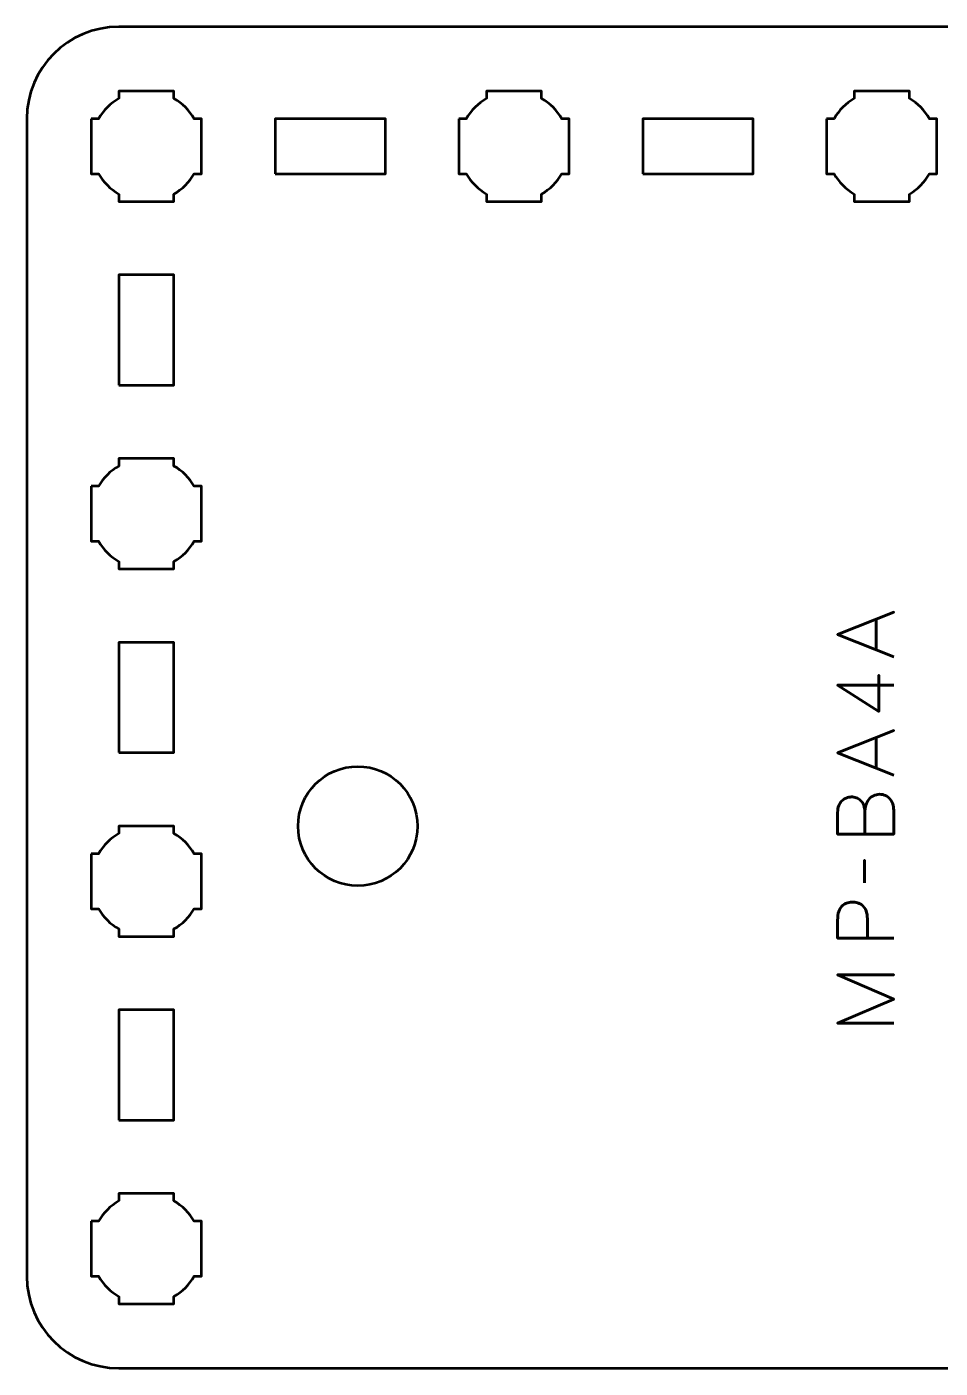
# Model space of a CAD drawing. Header units: centimetres. Extents: x -15.2 to -5.8, y -26.5 to -11.2.
# Drawn here: x -15.15 to -10.18, y -26.5 to -19.2 of the extents above; entities that cross this region are included whole.
import ezdxf

# ---------------------------------------------------------------- set-up
doc = ezdxf.new("R2010")
doc.units = ezdxf.units.CM
doc.header["$MEASUREMENT"] = 0
doc.layers.add('Layer 1', color=7, linetype='Continuous')

msp = doc.modelspace()

# ---------------------------------------------------------------- linework, layer by layer
at = {"layer": 'Layer 1', "lineweight": 53}
for points in [[(-13.8, -20.00001), (-13.2, -20.00001), (-13.2, -19.70001), (-13.8, -19.70001), (-13.8, -20.00001)], [(-11.8, -20.00001), (-11.2, -20.00001), (-11.2, -19.70001), (-11.8, -19.70001), (-11.8, -20.00001)], [(-14.65, -21.15001), (-14.35, -21.15001), (-14.35, -20.55001), (-14.65, -20.55001), (-14.65, -21.15001)], [(-14.65, -23.15001), (-14.35, -23.15001), (-14.35, -22.55001), (-14.65, -22.55001), (-14.65, -23.15001)], [(-14.65, -25.15001), (-14.35, -25.15001), (-14.35, -24.55001), (-14.65, -24.55001), (-14.65, -25.15001)]]:
    msp.add_lwpolyline(points, close=True, dxfattribs=at)
msp.add_ellipse((-13.35, -23.55), major_axis=(0, 0.325), ratio=1, dxfattribs=at)
for points, knots in [([(-15.15, -26.00001), (-15.15, -26.00001), (-15.15, -19.70001), (-15.15, -19.70001), (-15.15, -19.70001), (-15.15, -19.42392), (-14.92609, -19.20001), (-14.65, -19.20001), (-14.65, -19.20001), (-14.65, -19.20001), (-6.35, -19.20001), (-6.35, -19.20001), (-6.35, -19.20001), (-6.07391, -19.20001), (-5.85, -19.42392), (-5.85, -19.70001), (-5.85, -19.70001), (-5.85, -19.70001), (-5.85, -26.00001), (-5.85, -26.00001), (-5.85, -26.00001), (-5.85, -26.2761), (-6.07391, -26.50001), (-6.35, -26.50001), (-6.35, -26.50001), (-6.35, -26.50001), (-14.65, -26.50001), (-14.65, -26.50001), (-14.65, -26.50001), (-14.92609, -26.50001), (-15.15, -26.2761), (-15.15, -26.00001)], [0, 0, 0, 0, 0.125, 0.125, 0.125, 0.125, 0.25, 0.25, 0.25, 0.25, 0.375, 0.375, 0.375, 0.375, 0.5, 0.5, 0.5, 0.5, 0.625, 0.625, 0.625, 0.625, 0.75, 0.75, 0.75, 0.75, 0.875, 0.875, 0.875, 0.875, 1, 1, 1, 1]), ([(-14.8, -19.70001), (-14.8, -19.70001), (-14.75985, -19.70001), (-14.75985, -19.70001), (-14.75985, -19.70001), (-14.7335, -19.65448), (-14.69553, -19.61651), (-14.65, -19.59016), (-14.65, -19.59016), (-14.65, -19.59016), (-14.65, -19.55001), (-14.65, -19.55001), (-14.65, -19.55001), (-14.65, -19.55001), (-14.5, -19.55001), (-14.5, -19.55001), (-14.5, -19.55001), (-14.5, -19.55001), (-14.35, -19.55001), (-14.35, -19.55001), (-14.35, -19.55001), (-14.35, -19.55001), (-14.35, -19.59016), (-14.35, -19.59016), (-14.35, -19.59016), (-14.30447, -19.61651), (-14.2665, -19.65448), (-14.24015, -19.70001), (-14.24015, -19.70001), (-14.24015, -19.70001), (-14.2, -19.70001), (-14.2, -19.70001), (-14.2, -19.70001), (-14.2, -19.70001), (-14.2, -19.85001), (-14.2, -19.85001), (-14.2, -19.85001), (-14.2, -19.85001), (-14.2, -20.00001), (-14.2, -20.00001), (-14.2, -20.00001), (-14.2, -20.00001), (-14.24015, -20.00001), (-14.24015, -20.00001), (-14.24015, -20.00001), (-14.2665, -20.04554), (-14.30447, -20.08351), (-14.35, -20.10986), (-14.35, -20.10986), (-14.35, -20.10986), (-14.35, -20.15001), (-14.35, -20.15001), (-14.35, -20.15001), (-14.35, -20.15001), (-14.5, -20.15001), (-14.5, -20.15001), (-14.5, -20.15001), (-14.5, -20.15001), (-14.65, -20.15001), (-14.65, -20.15001), (-14.65, -20.15001), (-14.65, -20.15001), (-14.65, -20.10986), (-14.65, -20.10986), (-14.65, -20.10986), (-14.69553, -20.08351), (-14.7335, -20.04554), (-14.75985, -20.00001), (-14.75985, -20.00001), (-14.75985, -20.00001), (-14.8, -20.00001), (-14.8, -20.00001), (-14.8, -20.00001), (-14.8, -20.00001), (-14.8, -19.85001), (-14.8, -19.85001), (-14.8, -19.85001), (-14.8, -19.85001), (-14.8, -19.70001), (-14.8, -19.70001)], [0, 0, 0, 0, 0.05, 0.05, 0.05, 0.05, 0.1, 0.1, 0.1, 0.1, 0.15, 0.15, 0.15, 0.15, 0.2, 0.2, 0.2, 0.2, 0.25, 0.25, 0.25, 0.25, 0.3, 0.3, 0.3, 0.3, 0.35, 0.35, 0.35, 0.35, 0.4, 0.4, 0.4, 0.4, 0.45, 0.45, 0.45, 0.45, 0.5, 0.5, 0.5, 0.5, 0.55, 0.55, 0.55, 0.55, 0.6, 0.6, 0.6, 0.6, 0.65, 0.65, 0.65, 0.65, 0.7, 0.7, 0.7, 0.7, 0.75, 0.75, 0.75, 0.75, 0.8, 0.8, 0.8, 0.8, 0.85, 0.85, 0.85, 0.85, 0.9, 0.9, 0.9, 0.9, 0.95, 0.95, 0.95, 0.95, 1, 1, 1, 1]), ([(-12.8, -19.70001), (-12.8, -19.70001), (-12.75985, -19.70001), (-12.75985, -19.70001), (-12.75985, -19.70001), (-12.7335, -19.65448), (-12.69553, -19.61651), (-12.65, -19.59016), (-12.65, -19.59016), (-12.65, -19.59016), (-12.65, -19.55001), (-12.65, -19.55001), (-12.65, -19.55001), (-12.65, -19.55001), (-12.5, -19.55001), (-12.5, -19.55001), (-12.5, -19.55001), (-12.5, -19.55001), (-12.35, -19.55001), (-12.35, -19.55001), (-12.35, -19.55001), (-12.35, -19.55001), (-12.35, -19.59016), (-12.35, -19.59016), (-12.35, -19.59016), (-12.30447, -19.61651), (-12.2665, -19.65448), (-12.24015, -19.70001), (-12.24015, -19.70001), (-12.24015, -19.70001), (-12.2, -19.70001), (-12.2, -19.70001), (-12.2, -19.70001), (-12.2, -19.70001), (-12.2, -19.85001), (-12.2, -19.85001), (-12.2, -19.85001), (-12.2, -19.85001), (-12.2, -20.00001), (-12.2, -20.00001), (-12.2, -20.00001), (-12.2, -20.00001), (-12.24015, -20.00001), (-12.24015, -20.00001), (-12.24015, -20.00001), (-12.2665, -20.04554), (-12.30447, -20.08351), (-12.35, -20.10986), (-12.35, -20.10986), (-12.35, -20.10986), (-12.35, -20.15001), (-12.35, -20.15001), (-12.35, -20.15001), (-12.35, -20.15001), (-12.5, -20.15001), (-12.5, -20.15001), (-12.5, -20.15001), (-12.5, -20.15001), (-12.65, -20.15001), (-12.65, -20.15001), (-12.65, -20.15001), (-12.65, -20.15001), (-12.65, -20.10986), (-12.65, -20.10986), (-12.65, -20.10986), (-12.69553, -20.08351), (-12.7335, -20.04554), (-12.75985, -20.00001), (-12.75985, -20.00001), (-12.75985, -20.00001), (-12.8, -20.00001), (-12.8, -20.00001), (-12.8, -20.00001), (-12.8, -20.00001), (-12.8, -19.85001), (-12.8, -19.85001), (-12.8, -19.85001), (-12.8, -19.85001), (-12.8, -19.70001), (-12.8, -19.70001)], [0, 0, 0, 0, 0.05, 0.05, 0.05, 0.05, 0.1, 0.1, 0.1, 0.1, 0.15, 0.15, 0.15, 0.15, 0.2, 0.2, 0.2, 0.2, 0.25, 0.25, 0.25, 0.25, 0.3, 0.3, 0.3, 0.3, 0.35, 0.35, 0.35, 0.35, 0.4, 0.4, 0.4, 0.4, 0.45, 0.45, 0.45, 0.45, 0.5, 0.5, 0.5, 0.5, 0.55, 0.55, 0.55, 0.55, 0.6, 0.6, 0.6, 0.6, 0.65, 0.65, 0.65, 0.65, 0.7, 0.7, 0.7, 0.7, 0.75, 0.75, 0.75, 0.75, 0.8, 0.8, 0.8, 0.8, 0.85, 0.85, 0.85, 0.85, 0.9, 0.9, 0.9, 0.9, 0.95, 0.95, 0.95, 0.95, 1, 1, 1, 1]), ([(-10.8, -19.70001), (-10.8, -19.70001), (-10.75985, -19.70001), (-10.75985, -19.70001), (-10.75985, -19.70001), (-10.7335, -19.65448), (-10.69553, -19.61651), (-10.65, -19.59016), (-10.65, -19.59016), (-10.65, -19.59016), (-10.65, -19.55001), (-10.65, -19.55001), (-10.65, -19.55001), (-10.65, -19.55001), (-10.5, -19.55001), (-10.5, -19.55001), (-10.5, -19.55001), (-10.5, -19.55001), (-10.35, -19.55001), (-10.35, -19.55001), (-10.35, -19.55001), (-10.35, -19.55001), (-10.35, -19.59016), (-10.35, -19.59016), (-10.35, -19.59016), (-10.30447, -19.61651), (-10.2665, -19.65448), (-10.24015, -19.70001), (-10.24015, -19.70001), (-10.24015, -19.70001), (-10.2, -19.70001), (-10.2, -19.70001), (-10.2, -19.70001), (-10.2, -19.70001), (-10.2, -19.85001), (-10.2, -19.85001), (-10.2, -19.85001), (-10.2, -19.85001), (-10.2, -20.00001), (-10.2, -20.00001), (-10.2, -20.00001), (-10.2, -20.00001), (-10.24015, -20.00001), (-10.24015, -20.00001), (-10.24015, -20.00001), (-10.2665, -20.04554), (-10.30447, -20.08351), (-10.35, -20.10986), (-10.35, -20.10986), (-10.35, -20.10986), (-10.35, -20.15001), (-10.35, -20.15001), (-10.35, -20.15001), (-10.35, -20.15001), (-10.5, -20.15001), (-10.5, -20.15001), (-10.5, -20.15001), (-10.5, -20.15001), (-10.65, -20.15001), (-10.65, -20.15001), (-10.65, -20.15001), (-10.65, -20.15001), (-10.65, -20.10986), (-10.65, -20.10986), (-10.65, -20.10986), (-10.69553, -20.08351), (-10.7335, -20.04554), (-10.75985, -20.00001), (-10.75985, -20.00001), (-10.75985, -20.00001), (-10.8, -20.00001), (-10.8, -20.00001), (-10.8, -20.00001), (-10.8, -20.00001), (-10.8, -19.85001), (-10.8, -19.85001), (-10.8, -19.85001), (-10.8, -19.85001), (-10.8, -19.70001), (-10.8, -19.70001)], [0, 0, 0, 0, 0.05, 0.05, 0.05, 0.05, 0.1, 0.1, 0.1, 0.1, 0.15, 0.15, 0.15, 0.15, 0.2, 0.2, 0.2, 0.2, 0.25, 0.25, 0.25, 0.25, 0.3, 0.3, 0.3, 0.3, 0.35, 0.35, 0.35, 0.35, 0.4, 0.4, 0.4, 0.4, 0.45, 0.45, 0.45, 0.45, 0.5, 0.5, 0.5, 0.5, 0.55, 0.55, 0.55, 0.55, 0.6, 0.6, 0.6, 0.6, 0.65, 0.65, 0.65, 0.65, 0.7, 0.7, 0.7, 0.7, 0.75, 0.75, 0.75, 0.75, 0.8, 0.8, 0.8, 0.8, 0.85, 0.85, 0.85, 0.85, 0.9, 0.9, 0.9, 0.9, 0.95, 0.95, 0.95, 0.95, 1, 1, 1, 1]), ([(-14.8, -21.70001), (-14.8, -21.70001), (-14.75985, -21.70001), (-14.75985, -21.70001), (-14.75985, -21.70001), (-14.7335, -21.65448), (-14.69553, -21.61651), (-14.65, -21.59016), (-14.65, -21.59016), (-14.65, -21.59016), (-14.65, -21.55001), (-14.65, -21.55001), (-14.65, -21.55001), (-14.65, -21.55001), (-14.5, -21.55001), (-14.5, -21.55001), (-14.5, -21.55001), (-14.5, -21.55001), (-14.35, -21.55001), (-14.35, -21.55001), (-14.35, -21.55001), (-14.35, -21.55001), (-14.35, -21.59016), (-14.35, -21.59016), (-14.35, -21.59016), (-14.30447, -21.61651), (-14.2665, -21.65448), (-14.24015, -21.70001), (-14.24015, -21.70001), (-14.24015, -21.70001), (-14.2, -21.70001), (-14.2, -21.70001), (-14.2, -21.70001), (-14.2, -21.70001), (-14.2, -21.85001), (-14.2, -21.85001), (-14.2, -21.85001), (-14.2, -21.85001), (-14.2, -22.00001), (-14.2, -22.00001), (-14.2, -22.00001), (-14.2, -22.00001), (-14.24015, -22.00001), (-14.24015, -22.00001), (-14.24015, -22.00001), (-14.2665, -22.04554), (-14.30447, -22.08351), (-14.35, -22.10986), (-14.35, -22.10986), (-14.35, -22.10986), (-14.35, -22.15001), (-14.35, -22.15001), (-14.35, -22.15001), (-14.35, -22.15001), (-14.5, -22.15001), (-14.5, -22.15001), (-14.5, -22.15001), (-14.5, -22.15001), (-14.65, -22.15001), (-14.65, -22.15001), (-14.65, -22.15001), (-14.65, -22.15001), (-14.65, -22.10986), (-14.65, -22.10986), (-14.65, -22.10986), (-14.69553, -22.08351), (-14.7335, -22.04554), (-14.75985, -22.00001), (-14.75985, -22.00001), (-14.75985, -22.00001), (-14.8, -22.00001), (-14.8, -22.00001), (-14.8, -22.00001), (-14.8, -22.00001), (-14.8, -21.85001), (-14.8, -21.85001), (-14.8, -21.85001), (-14.8, -21.85001), (-14.8, -21.70001), (-14.8, -21.70001)], [0, 0, 0, 0, 0.05, 0.05, 0.05, 0.05, 0.1, 0.1, 0.1, 0.1, 0.15, 0.15, 0.15, 0.15, 0.2, 0.2, 0.2, 0.2, 0.25, 0.25, 0.25, 0.25, 0.3, 0.3, 0.3, 0.3, 0.35, 0.35, 0.35, 0.35, 0.4, 0.4, 0.4, 0.4, 0.45, 0.45, 0.45, 0.45, 0.5, 0.5, 0.5, 0.5, 0.55, 0.55, 0.55, 0.55, 0.6, 0.6, 0.6, 0.6, 0.65, 0.65, 0.65, 0.65, 0.7, 0.7, 0.7, 0.7, 0.75, 0.75, 0.75, 0.75, 0.8, 0.8, 0.8, 0.8, 0.85, 0.85, 0.85, 0.85, 0.9, 0.9, 0.9, 0.9, 0.95, 0.95, 0.95, 0.95, 1, 1, 1, 1]), ([(-14.8, -23.70001), (-14.8, -23.70001), (-14.75985, -23.70001), (-14.75985, -23.70001), (-14.75985, -23.70001), (-14.7335, -23.65448), (-14.69553, -23.61651), (-14.65, -23.59016), (-14.65, -23.59016), (-14.65, -23.59016), (-14.65, -23.55001), (-14.65, -23.55001), (-14.65, -23.55001), (-14.65, -23.55001), (-14.5, -23.55001), (-14.5, -23.55001), (-14.5, -23.55001), (-14.5, -23.55001), (-14.35, -23.55001), (-14.35, -23.55001), (-14.35, -23.55001), (-14.35, -23.55001), (-14.35, -23.59016), (-14.35, -23.59016), (-14.35, -23.59016), (-14.30447, -23.61651), (-14.2665, -23.65448), (-14.24015, -23.70001), (-14.24015, -23.70001), (-14.24015, -23.70001), (-14.2, -23.70001), (-14.2, -23.70001), (-14.2, -23.70001), (-14.2, -23.70001), (-14.2, -23.85001), (-14.2, -23.85001), (-14.2, -23.85001), (-14.2, -23.85001), (-14.2, -24.00001), (-14.2, -24.00001), (-14.2, -24.00001), (-14.2, -24.00001), (-14.24015, -24.00001), (-14.24015, -24.00001), (-14.24015, -24.00001), (-14.2665, -24.04554), (-14.30447, -24.08351), (-14.35, -24.10986), (-14.35, -24.10986), (-14.35, -24.10986), (-14.35, -24.15001), (-14.35, -24.15001), (-14.35, -24.15001), (-14.35, -24.15001), (-14.5, -24.15001), (-14.5, -24.15001), (-14.5, -24.15001), (-14.5, -24.15001), (-14.65, -24.15001), (-14.65, -24.15001), (-14.65, -24.15001), (-14.65, -24.15001), (-14.65, -24.10986), (-14.65, -24.10986), (-14.65, -24.10986), (-14.69553, -24.08351), (-14.7335, -24.04554), (-14.75985, -24.00001), (-14.75985, -24.00001), (-14.75985, -24.00001), (-14.8, -24.00001), (-14.8, -24.00001), (-14.8, -24.00001), (-14.8, -24.00001), (-14.8, -23.85001), (-14.8, -23.85001), (-14.8, -23.85001), (-14.8, -23.85001), (-14.8, -23.70001), (-14.8, -23.70001)], [0, 0, 0, 0, 0.05, 0.05, 0.05, 0.05, 0.1, 0.1, 0.1, 0.1, 0.15, 0.15, 0.15, 0.15, 0.2, 0.2, 0.2, 0.2, 0.25, 0.25, 0.25, 0.25, 0.3, 0.3, 0.3, 0.3, 0.35, 0.35, 0.35, 0.35, 0.4, 0.4, 0.4, 0.4, 0.45, 0.45, 0.45, 0.45, 0.5, 0.5, 0.5, 0.5, 0.55, 0.55, 0.55, 0.55, 0.6, 0.6, 0.6, 0.6, 0.65, 0.65, 0.65, 0.65, 0.7, 0.7, 0.7, 0.7, 0.75, 0.75, 0.75, 0.75, 0.8, 0.8, 0.8, 0.8, 0.85, 0.85, 0.85, 0.85, 0.9, 0.9, 0.9, 0.9, 0.95, 0.95, 0.95, 0.95, 1, 1, 1, 1]), ([(-14.8, -25.70001), (-14.8, -25.70001), (-14.75985, -25.70001), (-14.75985, -25.70001), (-14.75985, -25.70001), (-14.7335, -25.65448), (-14.69553, -25.61651), (-14.65, -25.59016), (-14.65, -25.59016), (-14.65, -25.59016), (-14.65, -25.55001), (-14.65, -25.55001), (-14.65, -25.55001), (-14.65, -25.55001), (-14.5, -25.55001), (-14.5, -25.55001), (-14.5, -25.55001), (-14.5, -25.55001), (-14.35, -25.55001), (-14.35, -25.55001), (-14.35, -25.55001), (-14.35, -25.55001), (-14.35, -25.59016), (-14.35, -25.59016), (-14.35, -25.59016), (-14.30447, -25.61651), (-14.2665, -25.65448), (-14.24015, -25.70001), (-14.24015, -25.70001), (-14.24015, -25.70001), (-14.2, -25.70001), (-14.2, -25.70001), (-14.2, -25.70001), (-14.2, -25.70001), (-14.2, -25.85001), (-14.2, -25.85001), (-14.2, -25.85001), (-14.2, -25.85001), (-14.2, -26.00001), (-14.2, -26.00001), (-14.2, -26.00001), (-14.2, -26.00001), (-14.24015, -26.00001), (-14.24015, -26.00001), (-14.24015, -26.00001), (-14.2665, -26.04554), (-14.30447, -26.08351), (-14.35, -26.10986), (-14.35, -26.10986), (-14.35, -26.10986), (-14.35, -26.15001), (-14.35, -26.15001), (-14.35, -26.15001), (-14.35, -26.15001), (-14.5, -26.15001), (-14.5, -26.15001), (-14.5, -26.15001), (-14.5, -26.15001), (-14.65, -26.15001), (-14.65, -26.15001), (-14.65, -26.15001), (-14.65, -26.15001), (-14.65, -26.10986), (-14.65, -26.10986), (-14.65, -26.10986), (-14.69553, -26.08351), (-14.7335, -26.04554), (-14.75985, -26.00001), (-14.75985, -26.00001), (-14.75985, -26.00001), (-14.8, -26.00001), (-14.8, -26.00001), (-14.8, -26.00001), (-14.8, -26.00001), (-14.8, -25.85001), (-14.8, -25.85001), (-14.8, -25.85001), (-14.8, -25.85001), (-14.8, -25.70001), (-14.8, -25.70001)], [0, 0, 0, 0, 0.05, 0.05, 0.05, 0.05, 0.1, 0.1, 0.1, 0.1, 0.15, 0.15, 0.15, 0.15, 0.2, 0.2, 0.2, 0.2, 0.25, 0.25, 0.25, 0.25, 0.3, 0.3, 0.3, 0.3, 0.35, 0.35, 0.35, 0.35, 0.4, 0.4, 0.4, 0.4, 0.45, 0.45, 0.45, 0.45, 0.5, 0.5, 0.5, 0.5, 0.55, 0.55, 0.55, 0.55, 0.6, 0.6, 0.6, 0.6, 0.65, 0.65, 0.65, 0.65, 0.7, 0.7, 0.7, 0.7, 0.75, 0.75, 0.75, 0.75, 0.8, 0.8, 0.8, 0.8, 0.85, 0.85, 0.85, 0.85, 0.9, 0.9, 0.9, 0.9, 0.95, 0.95, 0.95, 0.95, 1, 1, 1, 1])]:
    msp.add_open_spline(points, degree=3, knots=knots, dxfattribs=at)
at = {"layer": 'Layer 1', "color": 5, "lineweight": 53}
for points, knots in [([(-10.4351, -22.62799), (-10.4351, -22.62799), (-10.74032, -22.50692), (-10.74032, -22.50692), (-10.74032, -22.50692), (-10.74032, -22.50692), (-10.4351, -22.38542), (-10.4351, -22.38542), (-10.4351, -22.38542), (-10.4351, -22.38542), (-10.74032, -22.50692), (-10.74032, -22.50692), (-10.74032, -22.50692), (-10.74032, -22.50692), (-10.4351, -22.62799), (-10.4351, -22.62799)], [0, 0, 0, 0, 0.25, 0.25, 0.25, 0.25, 0.5, 0.5, 0.5, 0.5, 0.75, 0.75, 0.75, 0.75, 1, 1, 1, 1]), ([(-10.5312, -22.58989), (-10.5312, -22.58989), (-10.5312, -22.42395), (-10.5312, -22.42395), (-10.5312, -22.42395), (-10.5312, -22.42395), (-10.5312, -22.58989), (-10.5312, -22.58989)], [0, 0, 0, 0, 0.5, 0.5, 0.5, 0.5, 1, 1, 1, 1]), ([(-10.4351, -22.78293), (-10.4351, -22.78293), (-10.74032, -22.78293), (-10.74032, -22.78293), (-10.74032, -22.78293), (-10.74032, -22.78293), (-10.51638, -22.92686), (-10.51638, -22.92686), (-10.51638, -22.92686), (-10.51638, -22.92686), (-10.51638, -22.72874), (-10.51638, -22.72874), (-10.51638, -22.72874), (-10.51638, -22.72874), (-10.51638, -22.92686), (-10.51638, -22.92686), (-10.51638, -22.92686), (-10.51638, -22.92686), (-10.74032, -22.78293), (-10.74032, -22.78293), (-10.74032, -22.78293), (-10.74032, -22.78293), (-10.4351, -22.78293), (-10.4351, -22.78293)], [0, 0, 0, 0, 0.1666667, 0.1666667, 0.1666667, 0.1666667, 0.3333333, 0.3333333, 0.3333333, 0.3333333, 0.5, 0.5, 0.5, 0.5, 0.6666667, 0.6666667, 0.6666667, 0.6666667, 0.8333333, 0.8333333, 0.8333333, 0.8333333, 1, 1, 1, 1]), ([(-10.4351, -23.27272), (-10.4351, -23.27272), (-10.74032, -23.15165), (-10.74032, -23.15165), (-10.74032, -23.15165), (-10.74032, -23.15165), (-10.4351, -23.03015), (-10.4351, -23.03015), (-10.4351, -23.03015), (-10.4351, -23.03015), (-10.74032, -23.15165), (-10.74032, -23.15165), (-10.74032, -23.15165), (-10.74032, -23.15165), (-10.4351, -23.27272), (-10.4351, -23.27272)], [0, 0, 0, 0, 0.25, 0.25, 0.25, 0.25, 0.5, 0.5, 0.5, 0.5, 0.75, 0.75, 0.75, 0.75, 1, 1, 1, 1]), ([(-10.5312, -23.23462), (-10.5312, -23.23462), (-10.5312, -23.06868), (-10.5312, -23.06868), (-10.5312, -23.06868), (-10.5312, -23.06868), (-10.5312, -23.23462), (-10.5312, -23.23462)], [0, 0, 0, 0, 0.5, 0.5, 0.5, 0.5, 1, 1, 1, 1]), ([(-10.59216, -23.59318), (-10.59216, -23.59318), (-10.59216, -23.47592), (-10.59216, -23.47592), (-10.59216, -23.47592), (-10.59223, -23.46068), (-10.59434, -23.4477), (-10.59851, -23.43676), (-10.59851, -23.43676), (-10.6026, -23.42589), (-10.60817, -23.41708), (-10.61516, -23.41023), (-10.61516, -23.41023), (-10.62214, -23.40339), (-10.63004, -23.39845), (-10.63879, -23.39534), (-10.63879, -23.39534), (-10.64747, -23.39231), (-10.6565, -23.3909), (-10.66581, -23.39125), (-10.66581, -23.39125), (-10.67513, -23.39168), (-10.68416, -23.39365), (-10.69298, -23.39718), (-10.69298, -23.39718), (-10.7018, -23.40064), (-10.70977, -23.40586), (-10.7169, -23.4127), (-10.7169, -23.4127), (-10.72402, -23.41954), (-10.72967, -23.42808), (-10.73383, -23.43845), (-10.73383, -23.43845), (-10.73806, -23.44883), (-10.74025, -23.46103), (-10.74032, -23.47507), (-10.74032, -23.47507), (-10.74032, -23.47507), (-10.74032, -23.59318), (-10.74032, -23.59318), (-10.74032, -23.59318), (-10.74032, -23.59318), (-10.4351, -23.59318), (-10.4351, -23.59318), (-10.4351, -23.59318), (-10.4351, -23.59318), (-10.4351, -23.46322), (-10.4351, -23.46322), (-10.4351, -23.46322), (-10.4351, -23.45108), (-10.43686, -23.43979), (-10.44032, -23.42935), (-10.44032, -23.42935), (-10.44385, -23.41891), (-10.44886, -23.40981), (-10.45549, -23.40191), (-10.45549, -23.40191), (-10.46219, -23.39407), (-10.47024, -23.38794), (-10.47976, -23.38356), (-10.47976, -23.38356), (-10.48929, -23.37919), (-10.50008, -23.37693), (-10.51215, -23.37686), (-10.51215, -23.37686), (-10.52428, -23.37714), (-10.53522, -23.37968), (-10.54502, -23.38455), (-10.54502, -23.38455), (-10.55483, -23.38942), (-10.56323, -23.39619), (-10.57021, -23.40494), (-10.57021, -23.40494), (-10.57727, -23.41369), (-10.5827, -23.42413), (-10.58644, -23.43613), (-10.58644, -23.43613), (-10.59018, -23.44812), (-10.59208, -23.46138), (-10.59216, -23.47592), (-10.59216, -23.47592), (-10.59208, -23.46138), (-10.59018, -23.44812), (-10.58644, -23.43613), (-10.58644, -23.43613), (-10.5827, -23.42413), (-10.57727, -23.41369), (-10.57021, -23.40494), (-10.57021, -23.40494), (-10.56323, -23.39619), (-10.55483, -23.38942), (-10.54502, -23.38455), (-10.54502, -23.38455), (-10.53522, -23.37968), (-10.52428, -23.37714), (-10.51215, -23.37686), (-10.51215, -23.37686), (-10.50008, -23.37693), (-10.48929, -23.37919), (-10.47976, -23.38356), (-10.47976, -23.38356), (-10.47024, -23.38794), (-10.46219, -23.39407), (-10.45549, -23.40191), (-10.45549, -23.40191), (-10.44886, -23.40981), (-10.44385, -23.41891), (-10.44032, -23.42935), (-10.44032, -23.42935), (-10.43686, -23.43979), (-10.4351, -23.45108), (-10.4351, -23.46322), (-10.4351, -23.46322), (-10.4351, -23.46322), (-10.4351, -23.59318), (-10.4351, -23.59318), (-10.4351, -23.59318), (-10.4351, -23.59318), (-10.74032, -23.59318), (-10.74032, -23.59318), (-10.74032, -23.59318), (-10.74032, -23.59318), (-10.74032, -23.47507), (-10.74032, -23.47507), (-10.74032, -23.47507), (-10.74025, -23.46103), (-10.73806, -23.44883), (-10.73383, -23.43845), (-10.73383, -23.43845), (-10.72967, -23.42808), (-10.72402, -23.41954), (-10.7169, -23.4127), (-10.7169, -23.4127), (-10.70977, -23.40586), (-10.7018, -23.40064), (-10.69298, -23.39718), (-10.69298, -23.39718), (-10.68416, -23.39365), (-10.67513, -23.39168), (-10.66581, -23.39125), (-10.66581, -23.39125), (-10.6565, -23.3909), (-10.64747, -23.39231), (-10.63879, -23.39534), (-10.63879, -23.39534), (-10.63004, -23.39845), (-10.62214, -23.40339), (-10.61516, -23.41023), (-10.61516, -23.41023), (-10.60817, -23.41708), (-10.6026, -23.42589), (-10.59851, -23.43676), (-10.59851, -23.43676), (-10.59434, -23.4477), (-10.59223, -23.46068), (-10.59216, -23.47592), (-10.59216, -23.47592), (-10.59216, -23.47592), (-10.59216, -23.59318), (-10.59216, -23.59318)], [0, 0, 0, 0, 0.025, 0.025, 0.025, 0.025, 0.05, 0.05, 0.05, 0.05, 0.075, 0.075, 0.075, 0.075, 0.1, 0.1, 0.1, 0.1, 0.125, 0.125, 0.125, 0.125, 0.15, 0.15, 0.15, 0.15, 0.175, 0.175, 0.175, 0.175, 0.2, 0.2, 0.2, 0.2, 0.225, 0.225, 0.225, 0.225, 0.25, 0.25, 0.25, 0.25, 0.275, 0.275, 0.275, 0.275, 0.3, 0.3, 0.3, 0.3, 0.325, 0.325, 0.325, 0.325, 0.35, 0.35, 0.35, 0.35, 0.375, 0.375, 0.375, 0.375, 0.4, 0.4, 0.4, 0.4, 0.425, 0.425, 0.425, 0.425, 0.45, 0.45, 0.45, 0.45, 0.475, 0.475, 0.475, 0.475, 0.5, 0.5, 0.5, 0.5, 0.525, 0.525, 0.525, 0.525, 0.55, 0.55, 0.55, 0.55, 0.575, 0.575, 0.575, 0.575, 0.6, 0.6, 0.6, 0.6, 0.625, 0.625, 0.625, 0.625, 0.65, 0.65, 0.65, 0.65, 0.675, 0.675, 0.675, 0.675, 0.7, 0.7, 0.7, 0.7, 0.725, 0.725, 0.725, 0.725, 0.75, 0.75, 0.75, 0.75, 0.775, 0.775, 0.775, 0.775, 0.8, 0.8, 0.8, 0.8, 0.825, 0.825, 0.825, 0.825, 0.85, 0.85, 0.85, 0.85, 0.875, 0.875, 0.875, 0.875, 0.9, 0.9, 0.9, 0.9, 0.925, 0.925, 0.925, 0.925, 0.95, 0.95, 0.95, 0.95, 0.975, 0.975, 0.975, 0.975, 1, 1, 1, 1]), ([(-10.5947, -23.85903), (-10.5947, -23.85903), (-10.5947, -23.73584), (-10.5947, -23.73584), (-10.5947, -23.73584), (-10.5947, -23.73584), (-10.5947, -23.85903), (-10.5947, -23.85903)], [0, 0, 0, 0, 0.5, 0.5, 0.5, 0.5, 1, 1, 1, 1]), ([(-10.4351, -24.15959), (-10.4351, -24.15959), (-10.74032, -24.15959), (-10.74032, -24.15959), (-10.74032, -24.15959), (-10.74032, -24.15959), (-10.74032, -24.06222), (-10.74032, -24.06222), (-10.74032, -24.06222), (-10.74025, -24.04275), (-10.73806, -24.02674), (-10.73383, -24.01411), (-10.73383, -24.01411), (-10.72967, -24.00155), (-10.72388, -23.99167), (-10.71654, -23.98454), (-10.71654, -23.98454), (-10.70928, -23.97742), (-10.70095, -23.97234), (-10.69157, -23.96923), (-10.69157, -23.96923), (-10.68218, -23.9662), (-10.67238, -23.96444), (-10.662, -23.96401), (-10.662, -23.96401), (-10.65163, -23.96352), (-10.64147, -23.96472), (-10.6316, -23.96754), (-10.6316, -23.96754), (-10.62172, -23.97043), (-10.61276, -23.9753), (-10.60471, -23.98229), (-10.60471, -23.98229), (-10.59667, -23.9892), (-10.59025, -23.99858), (-10.58552, -24.01037), (-10.58552, -24.01037), (-10.58073, -24.02215), (-10.57833, -24.03675), (-10.57819, -24.05418), (-10.57819, -24.05418), (-10.57819, -24.05418), (-10.57819, -24.15959), (-10.57819, -24.15959), (-10.57819, -24.15959), (-10.57819, -24.15959), (-10.57819, -24.05418), (-10.57819, -24.05418), (-10.57819, -24.05418), (-10.57833, -24.03711), (-10.58073, -24.02264), (-10.58552, -24.01093), (-10.58552, -24.01093), (-10.59025, -23.99915), (-10.59667, -23.98976), (-10.60471, -23.98271), (-10.60471, -23.98271), (-10.61276, -23.97572), (-10.62172, -23.97071), (-10.6316, -23.96775), (-10.6316, -23.96775), (-10.64147, -23.96479), (-10.65163, -23.96352), (-10.662, -23.96401), (-10.662, -23.96401), (-10.67238, -23.96444), (-10.68218, -23.9662), (-10.69157, -23.96937), (-10.69157, -23.96937), (-10.70095, -23.97248), (-10.70928, -23.9777), (-10.71654, -23.98483), (-10.71654, -23.98483), (-10.72388, -23.99202), (-10.72967, -24.0019), (-10.73383, -24.01446), (-10.73383, -24.01446), (-10.73806, -24.02709), (-10.74025, -24.04296), (-10.74032, -24.06222), (-10.74032, -24.06222), (-10.74032, -24.06222), (-10.74032, -24.15959), (-10.74032, -24.15959), (-10.74032, -24.15959), (-10.74032, -24.15959), (-10.4351, -24.15959), (-10.4351, -24.15959)], [0, 0, 0, 0, 0.0454545, 0.0454545, 0.0454545, 0.0454545, 0.0909091, 0.0909091, 0.0909091, 0.0909091, 0.1363636, 0.1363636, 0.1363636, 0.1363636, 0.1818182, 0.1818182, 0.1818182, 0.1818182, 0.2272727, 0.2272727, 0.2272727, 0.2272727, 0.2727273, 0.2727273, 0.2727273, 0.2727273, 0.3181818, 0.3181818, 0.3181818, 0.3181818, 0.3636364, 0.3636364, 0.3636364, 0.3636364, 0.4090909, 0.4090909, 0.4090909, 0.4090909, 0.4545455, 0.4545455, 0.4545455, 0.4545455, 0.5, 0.5, 0.5, 0.5, 0.5454545, 0.5454545, 0.5454545, 0.5454545, 0.5909091, 0.5909091, 0.5909091, 0.5909091, 0.6363636, 0.6363636, 0.6363636, 0.6363636, 0.6818182, 0.6818182, 0.6818182, 0.6818182, 0.7272727, 0.7272727, 0.7272727, 0.7272727, 0.7727273, 0.7727273, 0.7727273, 0.7727273, 0.8181818, 0.8181818, 0.8181818, 0.8181818, 0.8636364, 0.8636364, 0.8636364, 0.8636364, 0.9090909, 0.9090909, 0.9090909, 0.9090909, 0.9545455, 0.9545455, 0.9545455, 0.9545455, 1, 1, 1, 1]), ([(-10.4351, -24.62229), (-10.4351, -24.62229), (-10.74032, -24.62229), (-10.74032, -24.62229), (-10.74032, -24.62229), (-10.74032, -24.62229), (-10.4351, -24.49106), (-10.4351, -24.49106), (-10.4351, -24.49106), (-10.4351, -24.49106), (-10.74032, -24.3594), (-10.74032, -24.3594), (-10.74032, -24.3594), (-10.74032, -24.3594), (-10.4351, -24.3594), (-10.4351, -24.3594), (-10.4351, -24.3594), (-10.4351, -24.3594), (-10.74032, -24.3594), (-10.74032, -24.3594), (-10.74032, -24.3594), (-10.74032, -24.3594), (-10.4351, -24.49106), (-10.4351, -24.49106), (-10.4351, -24.49106), (-10.4351, -24.49106), (-10.74032, -24.62229), (-10.74032, -24.62229), (-10.74032, -24.62229), (-10.74032, -24.62229), (-10.4351, -24.62229), (-10.4351, -24.62229)], [0, 0, 0, 0, 0.125, 0.125, 0.125, 0.125, 0.25, 0.25, 0.25, 0.25, 0.375, 0.375, 0.375, 0.375, 0.5, 0.5, 0.5, 0.5, 0.625, 0.625, 0.625, 0.625, 0.75, 0.75, 0.75, 0.75, 0.875, 0.875, 0.875, 0.875, 1, 1, 1, 1])]:
    msp.add_open_spline(points, degree=3, knots=knots, dxfattribs=at)

doc.saveas('drawing.dxf')
